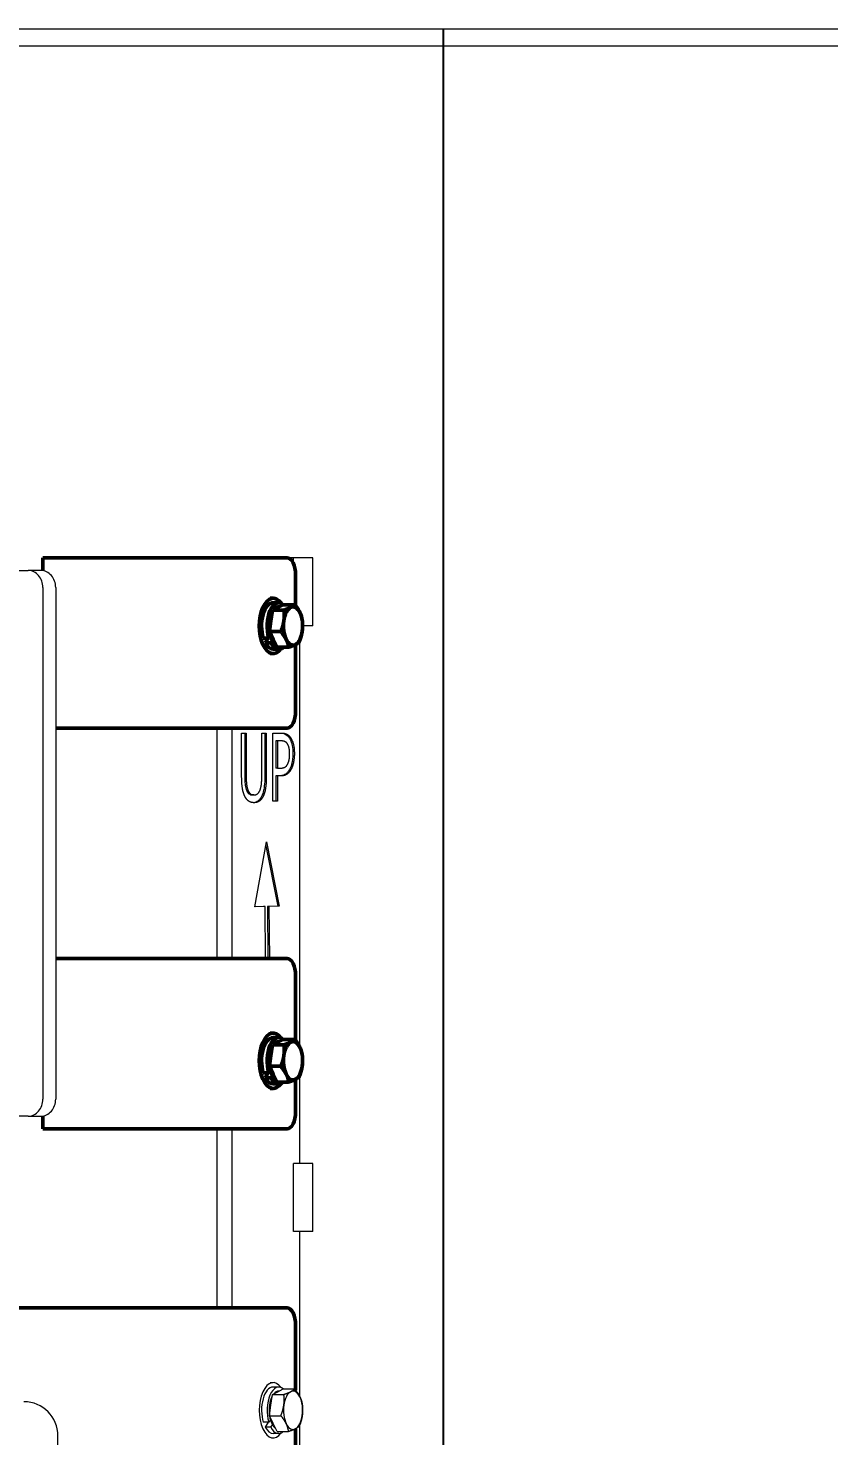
# Model space of a CAD drawing. Header units: inches. Extents: x 17 to 469, y 7 to 301.
# Drawn here: x 353.96 to 365.7, y 95.85 to 116.49 of the extents above; entities that cross this region are included whole.
import ezdxf

# ---------------------------------------------------------------- set-up
doc = ezdxf.new("R2010")
doc.units = ezdxf.units.IN
doc.header["$LTSCALE"] = 14
doc.header["$MEASUREMENT"] = 0
doc.layers.add('Dimension (ANSI)', color=7, linetype='Continuous', lineweight=25)
doc.layers.add('Visible (ANSI)', color=7, linetype='Continuous', lineweight=50)
doc.styles.add('MEMCOR Medium', font='arial.ttf')
doc.dimstyles.new('Default (ANSI)', dxfattribs={"dimscale": 14, "dimtxt": 0.15, "dimasz": 0.098425, "dimexe": 0.125, "dimexo": 0.0625, "dimgap": 0.031496, "dimtad": 0, "dimtih": 1, "dimtoh": 1, "dimdec": 4, "dimrnd": 1e-08, "dimzin": 3, "dimdsep": 46, "dimlunit": 5, "dimtxsty": 'MEMCOR Medium', "dimcen": 0.09, "dimdle": 0.393701, "dimclrd": 256, "dimclre": 256, "dimclrt": 256, "dimadec": 0, "dimazin": 1, "dimtfac": 0.8, "dimtofl": 0, "dimtmove": 0, "dimatfit": 3, "dimfxl": 1, "dimfrac": 1, "dimtolj": 1, "dimtzin": 4, "dimlwd": -1, "dimlwe": -1, "dimarcsym": 0})

# ---------------------------------------------------------------- blocks, each defined once
blk = doc.blocks.new('*D28')
at = {"layer": 'Defpoints', "color": 0, "transparency": 16777216}
for p in [(299.754, 132.744), (359.476, 132.744), (339.816, 40.229)]:
    blk.add_point(p, dxfattribs=at)
at = {"layer": 'Dimension (ANSI)', "transparency": 16777216}
for p, q in [((358.601, 132.744), (298.004, 132.744)), ((299.754, 131.366), (299.754, 93.646)), ((299.754, 41.607), (299.754, 79.328)), ((338.941, 40.229), (298.004, 40.229))]:
    blk.add_line(p, q, dxfattribs=at)
for points in [[(299.524, 131.366), (299.983, 131.366), (299.754, 132.744)], [(299.524, 41.607), (299.983, 41.607), (299.754, 40.229)]]:
    blk.add_solid(points, dxfattribs=at)
at = {"layer": 'Dimension (ANSI)', "transparency": 16777216, "char_height": 2.1, "attachment_point": 5, "style": 'MEMCOR Medium'}
for s, insert in [('\\A1; \\fArial|b0|i0;\\H2.1000;92{\\H0.8x;\\S1#2;} in', (299.754, 88.633)), ('\\A1;[2349.9 mm]{\\P\\fArial|b0|i0;\\H2.1000;SHIPPING HEIGHT\\P\\fArial|b0|i0;\\H2.1000;REF.}', (299.754, 81.474))]:
    blk.add_mtext(s, dxfattribs=dict(at, insert=insert))

msp = doc.modelspace()

# ---------------------------------------------------------------- linework, layer by layer
at = {"layer": 'Visible (ANSI)', "linetype": 'Continuous', "lineweight": 18}
for p, q in [((373.450373, 116.479368), (338.583085, 116.479368)), ((360.048821, 116.229368), (360.048799, 116.479368)), ((360.048821, 116.479368), (360.048821, 116.229368)), ((360.048821, 116.479368), (360.048821, 51.479368)), ((360.048826, 51.479368), (360.048826, 116.479368)), ((360.052437, 116.479368), (360.052437, 51.479368)), ((360.052464, 116.479368), (360.052442, 116.229368)), ((360.052442, 116.229368), (360.052442, 116.479368)), ((360.052442, 51.479368), (360.052442, 116.479368)), ((360.048821, 116.229368), (339.303946, 116.229368)), ((360.048826, 116.229368), (360.052437, 116.229368)), ((360.048826, 116.229368), (360.052437, 116.229368)), ((373.450373, 116.229368), (360.052442, 116.229368)), ((360.048826, 116.124368), (360.052437, 116.124368)), ((360.048826, 116.124368), (360.052437, 116.124368)), ((360.048826, 116.019368), (360.052437, 116.019368)), ((360.048826, 116.019368), (360.052437, 116.019368)), ((360.048826, 115.914368), (360.052437, 115.914368)), ((360.048826, 115.914368), (360.052437, 115.914368)), ((360.048826, 115.809368), (360.052437, 115.809368)), ((360.052437, 115.809368), (360.048826, 115.809368)), ((360.052437, 115.704368), (360.048826, 115.704368)), ((360.048826, 115.345368), (360.050631, 115.345368)), ((360.050631, 115.345368), (360.052437, 115.345368)), ((360.052437, 115.110368), (360.048826, 115.110368)), ((360.048826, 115.085364), (360.052437, 115.085364)), ((360.048826, 114.867364), (360.052437, 114.867364)), ((357.853272, 108.729368), (357.757534, 108.729368)), ((358.13364, 108.729368), (357.853272, 108.729368)), ((357.853272, 108.640106), (357.853272, 108.729368)), ((358.13364, 107.729368), (358.13364, 108.729368)), ((342.269648, 108.541868), (353.960991, 108.541868)), ((354.148491, 108.541868), (353.960991, 108.541868)), ((354.177498, 108.291868), (354.177498, 100.791868)), ((354.364998, 108.291868), (354.364998, 100.791868)), ((358.13364, 107.729368), (357.986038, 107.729368)), ((357.947022, 101.548704), (357.947022, 107.523028)), ((356.730516, 102.854368), (356.730516, 106.229368)), ((356.947022, 106.229368), (356.947022, 102.854368)), ((357.091592, 105.535211), (357.091592, 106.159198)), ((357.091592, 106.159198), (357.158042, 106.159198)), ((357.136391, 106.159198), (357.136391, 105.535211)), ((357.158042, 106.159198), (357.158042, 105.535211)), ((357.386972, 105.53197), (357.386972, 106.159198)), ((357.386972, 106.159198), (357.453423, 106.159198)), ((357.431772, 106.159198), (357.431772, 105.535211)), ((357.453423, 106.159198), (357.453423, 105.535211)), ((357.548642, 105.159198), (357.548642, 106.159198)), ((357.548642, 106.159198), (357.67425, 106.159198)), ((357.615092, 106.044125), (357.593442, 106.044125)), ((357.593442, 106.044125), (357.593442, 105.645422)), ((357.615092, 106.044125), (357.615092, 105.645422)), ((357.670198, 106.044125), (357.615092, 106.044125)), ((357.615092, 105.645422), (357.593442, 105.645422)), ((357.615092, 105.53197), (357.593442, 105.53197)), ((357.593442, 105.53197), (357.593442, 105.159198)), ((357.615092, 105.645422), (357.660473, 105.645422)), ((357.671413, 105.53197), (357.615092, 105.53197)), ((357.615092, 105.53197), (357.615092, 105.159198)), ((357.272305, 105.251581), (357.250654, 105.251581)), ((357.615092, 105.159198), (357.548642, 105.159198)), ((357.287317, 103.609825), (357.457463, 104.562029)), ((357.447147, 104.504295), (357.620541, 103.621101)), ((357.457463, 104.562029), (357.642191, 103.621101)), ((357.620541, 103.621101), (357.470397, 103.616908)), ((357.470397, 103.616908), (357.476165, 102.854368)), ((357.492048, 103.616908), (357.470397, 103.616908)), ((357.642191, 103.621101), (357.492048, 103.616908)), ((357.492048, 103.616908), (357.497815, 102.854368)), ((357.642191, 103.621101), (357.620541, 103.621101)), ((357.435403, 103.615326), (357.287317, 103.609825)), ((357.413753, 103.615326), (357.287462, 103.610635)), ((357.435403, 103.615326), (357.413753, 103.615326)), ((357.440495, 102.854368), (357.435403, 103.615326)), ((357.947022, 99.849368), (357.947022, 101.148028)), ((353.960991, 100.541868), (350.960937, 100.541868)), ((353.960991, 100.541868), (354.148491, 100.541868)), ((356.730516, 97.729368), (356.730516, 100.354368)), ((356.947022, 100.354368), (356.947022, 97.729368)), ((358.13364, 99.849368), (357.853272, 99.849368)), ((357.853272, 98.849368), (357.853272, 99.849368)), ((358.13364, 98.849368), (358.13364, 99.849368)), ((358.13364, 98.849368), (357.853272, 98.849368)), ((357.947022, 96.423704), (357.947022, 98.849368)), ((357.507534, 96.635368), (357.553684, 96.635368)), ((357.521511, 96.305583), (357.543512, 96.461737)), ((357.543512, 96.461737), (357.622129, 96.501707)), ((357.543512, 96.461737), (357.71057, 96.461737)), ((357.63509, 96.569368), (357.553684, 96.569368)), ((357.622129, 96.501707), (357.700747, 96.541676)), ((357.639166, 96.510368), (357.63509, 96.510368)), ((357.700747, 96.541676), (357.867805, 96.541676)), ((357.49951, 96.149429), (357.521511, 96.305583)), ((357.489846, 96.052685), (357.40844, 96.052685)), ((357.482716, 96.052685), (357.43818, 95.979897)), ((357.519587, 95.979897), (357.43818, 95.979897)), ((357.512958, 96.090458), (357.489846, 96.052685)), ((357.49951, 96.149429), (357.666568, 96.149429)), ((357.556126, 96.033244), (357.49951, 96.149429)), ((357.517311, 96.076158), (357.504208, 96.076158)), ((357.519587, 95.979897), (357.542698, 96.01767)), ((357.612742, 95.91706), (357.556126, 96.033244)), ((357.947022, 90.969368), (357.947022, 96.023028)), ((354.398491, 80.354368), (354.398491, 95.854368)), ((357.63509, 95.889368), (357.553684, 95.889368)), ((357.612742, 95.91706), (357.7798, 95.91706))]:
    msp.add_line(p, q, dxfattribs=at)
at = {"layer": 'Visible (ANSI)'}
for p, q in [((360.048826, 115.204368), (360.052437, 115.204368)), ((354.174347, 108.729368), (354.174347, 108.540079)), ((355.45897, 108.729368), (354.174347, 108.729368)), ((355.45897, 108.729368), (356.056606, 108.729368)), ((357.757534, 108.729368), (356.056606, 108.729368)), ((357.882534, 108.02361), (357.882534, 108.479368)), ((357.507534, 108.135368), (357.553684, 108.135368)), ((357.521511, 107.805583), (357.543512, 107.961737)), ((357.543512, 107.961737), (357.622129, 108.001707)), ((357.543512, 107.961737), (357.71057, 107.961737)), ((357.63509, 108.069368), (357.553684, 108.069368)), ((357.622129, 108.001707), (357.700747, 108.041676)), ((357.639166, 108.010368), (357.63509, 108.010368)), ((357.700747, 108.041676), (357.867805, 108.041676)), ((357.49951, 107.649429), (357.521511, 107.805583)), ((357.489846, 107.552685), (357.40844, 107.552685)), ((357.482716, 107.552685), (357.43818, 107.479897)), ((357.512958, 107.590458), (357.489846, 107.552685)), ((357.49951, 107.649429), (357.666568, 107.649429)), ((357.556126, 107.533244), (357.49951, 107.649429)), ((357.517311, 107.576158), (357.504208, 107.576158)), ((357.519587, 107.479897), (357.43818, 107.479897)), ((357.519587, 107.479897), (357.542698, 107.51767)), ((357.63509, 107.389368), (357.553684, 107.389368)), ((357.612742, 107.41706), (357.556126, 107.533244)), ((357.612742, 107.41706), (357.7798, 107.41706)), ((357.882534, 106.479368), (357.882534, 107.458251)), ((357.507534, 107.323368), (357.553684, 107.323368)), ((354.364998, 106.229368), (355.45897, 106.229368)), ((356.056606, 106.229368), (355.45897, 106.229368)), ((356.056606, 106.229368), (357.757534, 106.229368)), ((355.45897, 102.854368), (354.364998, 102.854368)), ((355.45897, 102.854368), (356.056606, 102.854368)), ((357.757534, 102.854368), (356.056606, 102.854368)), ((357.882534, 101.64861), (357.882534, 102.604368)), ((357.507534, 101.760368), (357.553684, 101.760368)), ((357.521511, 101.430583), (357.543512, 101.586737)), ((357.543512, 101.586737), (357.622129, 101.626707)), ((357.543512, 101.586737), (357.71057, 101.586737)), ((357.63509, 101.694368), (357.553684, 101.694368)), ((357.622129, 101.626707), (357.700747, 101.666676)), ((357.639166, 101.635368), (357.63509, 101.635368)), ((357.700747, 101.666676), (357.867805, 101.666676)), ((357.49951, 101.274429), (357.521511, 101.430583)), ((357.489846, 101.177685), (357.40844, 101.177685)), ((357.482716, 101.177685), (357.43818, 101.104897)), ((357.512958, 101.215458), (357.489846, 101.177685)), ((357.49951, 101.274429), (357.666568, 101.274429)), ((357.556126, 101.158244), (357.49951, 101.274429)), ((357.517311, 101.201158), (357.504208, 101.201158)), ((357.519587, 101.104897), (357.542698, 101.14267)), ((357.612742, 101.04206), (357.556126, 101.158244)), ((357.519587, 101.104897), (357.43818, 101.104897)), ((357.507534, 100.948368), (357.553684, 100.948368)), ((357.63509, 101.014368), (357.553684, 101.014368)), ((357.612742, 101.04206), (357.7798, 101.04206)), ((357.882534, 100.604368), (357.882534, 101.083251)), ((354.174347, 100.543657), (354.174347, 100.354368)), ((354.174347, 100.354368), (355.45897, 100.354368)), ((356.056606, 100.354368), (355.45897, 100.354368)), ((356.056606, 100.354368), (357.757534, 100.354368)), ((355.45897, 97.729368), (353.715353, 97.729368)), ((355.45897, 97.729368), (356.056606, 97.729368)), ((357.757534, 97.729368), (356.056606, 97.729368)), ((357.882534, 96.52361), (357.882534, 97.479368)), ((357.882534, 95.479368), (357.882534, 95.958251))]:
    msp.add_line(p, q, dxfattribs=at)
at = {"layer": 'Visible (ANSI)', "linetype": 'Continuous', "lineweight": 18}
msp.add_arc((353.898491, 95.854368), 0.5, 0, 90, dxfattribs=at)
at = {"layer": 'Visible (ANSI)'}
for centre, major_axis, start_param, end_param in [((357.757534, 108.479368), (0, 0.25), 4.71238898, 6.283185307), ((357.553684, 107.729368), (0, -0.406), 2.53151287, 6.893265091), ((357.553684, 107.729368), (0, 0.34), 0, 2.117244484), ((357.63509, 107.729368), (0, 0.34), 5.876794941, 8.400429791), ((357.63509, 107.729368), (0, 0.281), 0, 0.525385983), ((357.845538, 107.729368), (0, 0.281), 0.248931828, 1.296129379), ((357.845538, 107.729368), (0, 0.281), 5.484919584, 6.532117135), ((357.63509, 107.729368), (0, 0.281), 0.744469658, 1.8477891), ((357.845538, 107.729368), (0, -0.281), 4.437722032, 5.484919584), ((357.845538, 107.729368), (0, 0.281), 4.437722032, 5.484919584), ((357.63509, 107.729368), (0, -0.281), 5.010649984, 5.959189183), ((357.845538, 107.729368), (0, -0.281), 0.248931828, 1.296129379), ((357.553684, 107.729368), (0, -0.34), 5.536195897, 6.283185307), ((357.63509, 107.729368), (0, -0.34), 5.536195897, 6.689575673), ((357.845538, 107.729368), (0, -0.281), 5.484919584, 6.532117135), ((357.757534, 106.479368), (0, -0.25), 0, 1.570796327), ((357.757534, 102.604368), (0, 0.25), 4.71238898, 6.283185307), ((357.553684, 101.354368), (0, -0.406), 2.53151287, 6.893265091), ((357.553684, 101.354368), (0, 0.34), 0, 2.117244484), ((357.63509, 101.354368), (0, 0.34), 5.876794941, 8.400429791), ((357.63509, 101.354368), (0, 0.281), 0.744469658, 1.8477891), ((357.63509, 101.354368), (0, 0.281), 0, 0.525385983), ((357.845538, 101.354368), (0, 0.281), 0.248931828, 1.296129379), ((357.845538, 101.354368), (0, 0.281), 5.484919584, 6.532117135), ((357.845538, 101.354368), (0, -0.281), 4.437722032, 5.484919584), ((357.845538, 101.354368), (0, 0.281), 4.437722032, 5.484919584), ((357.63509, 101.354368), (0, -0.281), 5.010649984, 5.959189183), ((357.845538, 101.354368), (0, -0.281), 5.484919584, 6.532117135), ((357.845538, 101.354368), (0, -0.281), 0.248931828, 1.296129379), ((357.553684, 101.354368), (0, -0.34), 5.536195897, 6.283185307), ((357.63509, 101.354368), (0, -0.34), 5.536195897, 6.689575673), ((357.757534, 100.604368), (0, -0.25), 0, 1.570796327), ((357.757534, 97.479368), (0, 0.25), 4.71238898, 6.283185307)]:
    msp.add_ellipse(centre, major_axis=major_axis, ratio=0.5, start_param=start_param, end_param=end_param, dxfattribs=at)
at = {"layer": 'Visible (ANSI)', "linetype": 'Continuous', "lineweight": 18}
for centre, major_axis, ratio, start_param, end_param in [((353.960991, 108.291868), (0, 0.25), 0.866025404, 4.71238898, 6.283185307), ((354.148491, 108.291868), (0, 0.25), 0.866025404, 4.71238898, 6.283185307), ((353.960991, 100.791868), (0, -0.25), 0.866025404, 0, 1.570796327), ((354.148491, 100.791868), (0, -0.25), 0.866025404, 0, 1.570796327), ((357.553684, 96.229368), (0, -0.406), 0.5, 2.53151287, 6.893265091), ((357.63509, 96.229368), (0, 0.34), 0.5, 5.876794941, 8.400429791), ((357.553684, 96.229368), (0, 0.34), 0.5, 0, 2.117244484), ((357.63509, 96.229368), (0, 0.281), 0.5, 0.744469658, 1.8477891), ((357.63509, 96.229368), (0, 0.281), 0.5, 0, 0.525385983), ((357.845538, 96.229368), (0, 0.281), 0.5, 0.248931828, 1.296129379), ((357.845538, 96.229368), (0, 0.281), 0.5, 5.484919584, 6.532117135), ((357.845538, 96.229368), (0, 0.281), 0.5, 4.437722032, 5.484919584), ((357.845538, 96.229368), (0, -0.281), 0.5, 4.437722032, 5.484919584), ((357.553684, 96.229368), (0, -0.34), 0.5, 5.536195897, 6.283185307), ((357.63509, 96.229368), (0, -0.281), 0.5, 5.010649984, 5.959189183), ((357.63509, 96.229368), (0, -0.34), 0.5, 5.536195897, 6.689575673), ((357.845538, 96.229368), (0, -0.281), 0.5, 5.484919584, 6.532117135), ((357.845538, 96.229368), (0, -0.281), 0.5, 0.248931828, 1.296129379)]:
    msp.add_ellipse(centre, major_axis=major_axis, ratio=ratio, start_param=start_param, end_param=end_param, dxfattribs=at)
for points, weights in [([(360.050631, 115.704368), (360.049729, 115.704368), (360.048826, 115.704366)], [1, 1.00035827628, 1.00070978863]), ([(360.052437, 115.704366), (360.051534, 115.704368), (360.050631, 115.704368)], [1.00070978863, 1.00035827628, 1]), ([(360.048826, 115.34537), (360.049729, 115.345368), (360.050631, 115.345368)], [1.00070978863, 1.00035827628, 1]), ([(360.050631, 115.345368), (360.051534, 115.345368), (360.052437, 115.34537)], [1, 1.00035827628, 1.00070978863]), ([(360.048826, 114.873129), (360.050634, 114.872849), (360.052437, 114.872582)], [1.01895747882, 1.01892851271, 1.01885748084]), ([(357.710304, 96.305583), (357.720515, 96.378054), (357.71057, 96.461737)], [1, 1.0379548493, 1]), ([(357.71057, 96.461737), (357.774437, 96.483157), (357.810923, 96.501707)], [1, 1.0379548493, 1]), ([(357.810923, 96.501707), (357.847409, 96.520257), (357.867805, 96.541676)], [1, 1.0379548493, 1]), ([(357.867805, 96.541676), (357.919881, 96.479413), (357.946156, 96.425492)], [1, 1.0379548493, 1]), ([(357.946156, 96.425492), (357.972432, 96.371571), (357.981037, 96.309308)], [1, 1.0379548493, 1]), ([(357.666568, 96.149429), (357.700094, 96.233111), (357.710304, 96.305583)], [1, 1.0379548493, 1]), ([(357.981037, 96.309308), (357.990982, 96.225625), (357.980771, 96.153153)], [1, 1.0379548493, 1]), ([(357.744919, 96.033244), (357.718644, 96.087166), (357.666568, 96.149429)], [1, 1.0379548493, 1]), ([(357.7798, 95.91706), (357.771195, 95.979323), (357.744919, 96.033244)], [1, 1.0379548493, 1]), ([(357.937035, 95.996999), (357.916639, 95.97558), (357.880153, 95.95703)], [1, 1.0379548493, 1]), ([(357.980771, 96.153153), (357.97056, 96.080682), (357.937035, 95.996999)], [1, 1.0379548493, 1]), ([(357.880153, 95.95703), (357.843666, 95.93848), (357.7798, 95.91706)], [1, 1.0379548493, 1])]:
    msp.add_rational_spline(points, weights, degree=2, dxfattribs=at)
at = {"layer": 'Visible (ANSI)'}
for points in [[(357.710304, 107.805583), (357.720515, 107.878054), (357.71057, 107.961737)], [(357.71057, 107.961737), (357.774437, 107.983157), (357.810923, 108.001707)], [(357.810923, 108.001707), (357.847409, 108.020257), (357.867805, 108.041676)], [(357.867805, 108.041676), (357.919881, 107.979413), (357.946156, 107.925492)], [(357.666568, 107.649429), (357.700094, 107.733111), (357.710304, 107.805583)], [(357.946156, 107.925492), (357.972432, 107.871571), (357.981037, 107.809308)], [(357.981037, 107.809308), (357.990982, 107.725625), (357.980771, 107.653153)], [(357.744919, 107.533244), (357.718644, 107.587166), (357.666568, 107.649429)], [(357.980771, 107.653153), (357.97056, 107.580682), (357.937035, 107.496999)], [(357.7798, 107.41706), (357.771195, 107.479323), (357.744919, 107.533244)], [(357.880153, 107.45703), (357.843666, 107.43848), (357.7798, 107.41706)], [(357.937035, 107.496999), (357.916639, 107.47558), (357.880153, 107.45703)], [(357.710304, 101.430583), (357.720515, 101.503054), (357.71057, 101.586737)], [(357.71057, 101.586737), (357.774437, 101.608157), (357.810923, 101.626707)], [(357.810923, 101.626707), (357.847409, 101.645257), (357.867805, 101.666676)], [(357.867805, 101.666676), (357.919881, 101.604413), (357.946156, 101.550492)], [(357.666568, 101.274429), (357.700094, 101.358111), (357.710304, 101.430583)], [(357.946156, 101.550492), (357.972432, 101.496571), (357.981037, 101.434308)], [(357.981037, 101.434308), (357.990982, 101.350625), (357.980771, 101.278153)], [(357.744919, 101.158244), (357.718644, 101.212166), (357.666568, 101.274429)], [(357.7798, 101.04206), (357.771195, 101.104323), (357.744919, 101.158244)], [(357.980771, 101.278153), (357.97056, 101.205682), (357.937035, 101.121999)], [(357.880153, 101.08203), (357.843666, 101.06348), (357.7798, 101.04206)], [(357.937035, 101.121999), (357.916639, 101.10058), (357.880153, 101.08203)]]:
    msp.add_rational_spline(points, [1, 1.0379548493, 1], degree=2, dxfattribs=at)
at = {"layer": 'Visible (ANSI)', "linetype": 'Continuous', "lineweight": 18}
for points, knots in [([(357.652599, 106.159198), (357.672786, 106.159198), (357.703555, 106.156966), (357.749756, 106.134031), (357.767505, 106.118994), (357.783474, 106.0968)], [-0.7255066345, -0.7255066345, -0.7255066345, -0.7255066345, -0.2963664951, -0.2963664951, 0, 0, 0, 0]), ([(357.783474, 106.0968), (357.794432, 106.081872), (357.804194, 106.064284), (357.819287, 106.027455), (357.827061, 106.004895), (357.840296, 105.938466), (357.843037, 105.897874), (357.843037, 105.85774)], [-0.8444770711, -0.8444770711, -0.8444770711, -0.8444770711, -0.5445297246, -0.5445297246, -0.3058237555, -0.3058237555, 0, 0, 0, 0]), ([(357.843037, 105.85774), (357.843037, 105.834056), (357.841881, 105.810586), (357.836339, 105.757937), (357.83188, 105.735524), (357.821496, 105.689162), (357.811838, 105.660328), (357.799276, 105.635698)], [-0.4807015504, -0.4807015504, -0.4807015504, -0.4807015504, -0.3871149581, -0.3871149581, -0.2680978808, -0.2680978808, 0, 0, 0, 0]), ([(357.136391, 105.535211), (357.136391, 105.469552), (357.139302, 105.433595), (357.14417, 105.385776), (357.149624, 105.358422), (357.157866, 105.333429)], [-0.371862003, -0.371862003, -0.371862003, -0.371862003, -0.2281453177, -0.2281453177, 0, 0, 0, 0]), ([(357.431772, 105.535211), (357.431772, 105.495264), (357.430619, 105.454128), (357.423393, 105.361683), (357.41729, 105.330964), (357.407168, 105.284584), (357.39704, 105.255482), (357.38396, 105.230511)], [-0.467674705, -0.467674705, -0.467674705, -0.467674705, -0.3856132751, -0.3856132751, -0.275578199, -0.275578199, 0, 0, 0, 0]), ([(357.799276, 105.635698), (357.790665, 105.618745), (357.781268, 105.603771), (357.760719, 105.577693), (357.749766, 105.566927), (357.725737, 105.548869), (357.699244, 105.53197), (357.649763, 105.53197)], [-2.121990443, -2.121990443, -2.121990443, -2.121990443, -1.442842816, -1.442842816, -0.754099623, -0.754099623, 0, 0, 0, 0]), ([(357.157866, 105.333429), (357.162542, 105.319261), (357.168152, 105.306783), (357.182914, 105.28286), (357.191042, 105.274848), (357.213804, 105.256157), (357.2326, 105.251581), (357.250654, 105.251581)], [-0.4545311978, -0.4545311978, -0.4545311978, -0.4545311978, -0.3744036195, -0.3744036195, -0.2751501522, -0.2751501522, 0, 0, 0, 0]), ([(357.38396, 105.230511), (357.376082, 105.215022), (357.367486, 105.201334), (357.348766, 105.177831), (357.338856, 105.16829), (357.316673, 105.152364), (357.295971, 105.140605), (357.261749, 105.138468)], [-1.621814164, -1.621814164, -1.621814164, -1.621814164, -1.122952591, -1.122952591, -0.623679835, -0.623679835, -0.058634828, -0.058634828, -0.058634828, -0.058634828])]:
    msp.add_open_spline(points, degree=3, knots=knots, dxfattribs=at)
for points in [[(357.67425, 106.159198), (357.71882, 106.159198), (357.781219, 106.130025), (357.805125, 106.0968)], [(357.805125, 106.0968), (357.833083, 106.058712), (357.864687, 105.941208), (357.864687, 105.85774)], [(357.759339, 106.006038), (357.743536, 106.027108), (357.701397, 106.044125), (357.670198, 106.044125)], [(357.7954, 105.853688), (357.7954, 105.905552), (357.777572, 105.981727), (357.759339, 106.006038)], [(357.660473, 105.645422), (357.700992, 105.645422), (357.75083, 105.671354), (357.767037, 105.70539)], [(357.767037, 105.70539), (357.782029, 105.735373), (357.7954, 105.805876), (357.7954, 105.853688)], [(357.864687, 105.85774), (357.864687, 105.79291), (357.841592, 105.676216), (357.820927, 105.635698)], [(357.139404, 105.230511), (357.113066, 105.282375), (357.091592, 105.428242), (357.091592, 105.535211)], [(357.158042, 105.535211), (357.158042, 105.465519), (357.166956, 105.371516), (357.179517, 105.333429)], [(357.365498, 105.333429), (357.378058, 105.371516), (357.386972, 105.464709), (357.386972, 105.53197)], [(357.453423, 105.535211), (357.453423, 105.430673), (357.432353, 105.281565), (357.405611, 105.230511)], [(357.820927, 105.635698), (357.794995, 105.584644), (357.724898, 105.53197), (357.671413, 105.53197)], [(357.179517, 105.333429), (357.192888, 105.29291), (357.239079, 105.251581), (357.272305, 105.251581)], [(357.272305, 105.251581), (357.303504, 105.251581), (357.352126, 105.29291), (357.365498, 105.333429)], [(357.272305, 105.138129), (357.228139, 105.138129), (357.162499, 105.18432), (357.139404, 105.230511)], [(357.405611, 105.230511), (357.381705, 105.18351), (357.318496, 105.138129), (357.272305, 105.138129)]]:
    msp.add_open_spline(points, degree=2, dxfattribs=at)

# ---------------------------------------------------------------- dimensions: what is measured, and where the dimension line sits
at = {"layer": 'Dimension (ANSI)'}
dim = msp.add_linear_dim(base=(299.753719, 132.744368), p1=(339.816064, 40.229368), p2=(359.475631, 132.744368), angle=90, text=' \\fArial|b0|i0;\\H2.1000;<> in\\X[2349.9 mm]{\\P\\fArial|b0|i0;\\H2.1000;SHIPPING HEIGHT\\P\\fArial|b0|i0;\\H2.1000;REF.}', dimstyle='Default (ANSI)', override={"dimgap": 0.031496, "dimdec": 4, "dimpost": '', "dimtol": 0, "dimlim": 0, "dimtp": 0, "dimtm": 0, "dimtdec": 2, "dimatfit": 1}, dxfattribs=at)
dim.commit()
dim.dimension.update_dxf_attribs({"geometry": '*D28', "text_midpoint": (299.753719, 86.486868), "dimtype": 160})

doc.saveas('drawing.dxf')
